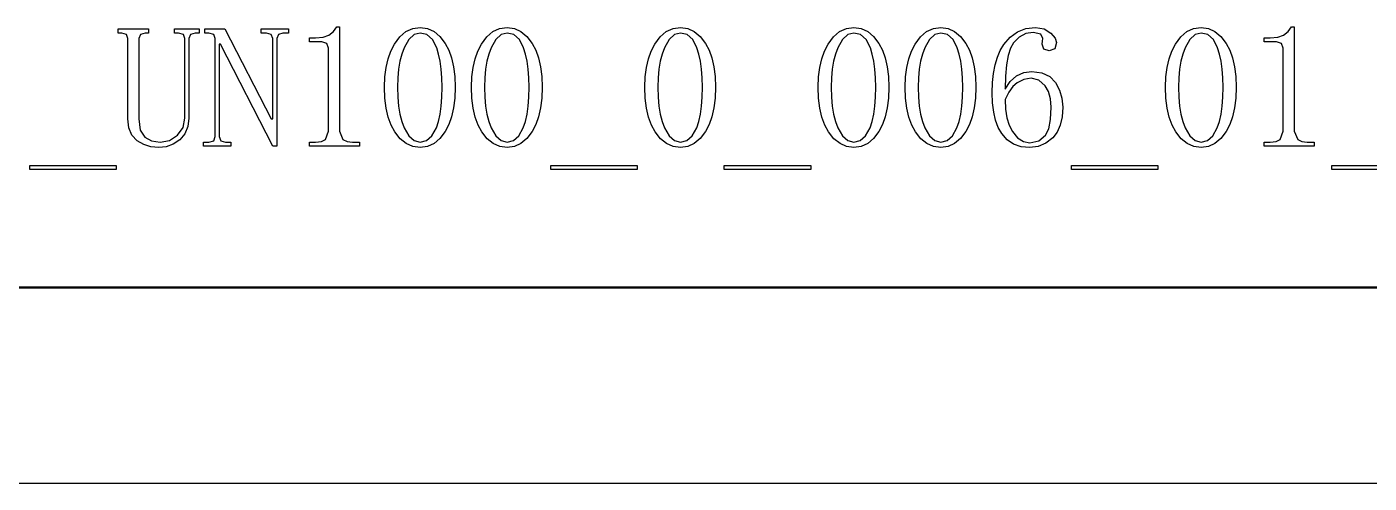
# Model space of a CAD drawing. Extents: x 0 to 420, y 0 to 297.
# Drawn here: x 362.24 to 396.58, y 0 to 11.67 of the extents above; entities that cross this region are included whole.
import ezdxf

# ---------------------------------------------------------------- set-up
doc = ezdxf.new("R2010")
doc.units = 0

msp = doc.modelspace()

# ---------------------------------------------------------------- linework, layer by layer
at = {"color": 7, "lineweight": 50}
for p, q in [((415, 5), (25, 5)), ((235, 5), (415, 5)), ((235, 5), (415, 5)), ((235, 5), (415, 5)), ((235, 5), (415, 5)), ((235, 5), (415, 5)), ((235, 5), (415, 5)), ((235, 5), (415, 5))]:
    msp.add_line(p, q, dxfattribs=at)
at = {"color": 7, "lineweight": 25}
msp.add_line((0, 0), (420, 0), dxfattribs=at)
for points in [[(365.645, 8.719), (365.888, 8.763), (366.092, 8.894), (366.23, 9.092), (366.276, 9.333), (366.276, 11.368), (366.241, 11.473), (366.118, 11.508), (366.013, 11.508), (366.013, 11.614), (366.645, 11.614), (366.645, 11.508), (366.539, 11.508), (366.425, 11.473), (366.382, 11.368), (366.382, 9.333), (366.355, 9.116), (366.276, 8.931), (366.145, 8.78), (365.98, 8.668), (365.802, 8.601), (365.61, 8.579), (365.408, 8.598), (365.224, 8.657), (365.057, 8.754), (364.925, 8.894), (364.846, 9.082), (364.82, 9.315), (364.82, 11.368), (364.785, 11.473), (364.662, 11.508), (364.574, 11.508), (364.574, 11.614), (365.346, 11.614), (365.346, 11.508), (365.259, 11.508), (365.145, 11.473), (365.101, 11.368), (365.101, 9.315), (365.138, 9.022), (365.25, 8.842), (365.423, 8.75)], [(368.489, 9.315), (368.524, 9.315), (368.524, 11.368), (368.489, 11.473), (368.366, 11.508), (368.226, 11.508), (368.226, 11.614), (368.927, 11.614), (368.927, 11.508), (368.787, 11.508), (368.673, 11.473), (368.629, 11.368), (368.629, 8.614), (368.524, 8.614), (367.191, 11.228), (367.156, 11.228), (367.156, 8.859), (367.199, 8.754), (367.313, 8.719), (367.454, 8.719), (367.454, 8.614), (366.752, 8.614), (366.752, 8.719), (366.892, 8.719), (367.015, 8.754), (367.05, 8.859), (367.05, 11.368), (367.015, 11.473), (366.892, 11.508), (366.787, 11.508), (366.787, 11.614), (367.296, 11.614)], [(370.236, 11.666), (370.236, 9), (370.323, 8.789), (370.429, 8.737), (370.569, 8.719), (370.744, 8.719), (370.744, 8.614), (369.464, 8.614), (369.464, 8.719), (369.622, 8.719), (369.773, 8.737), (369.876, 8.789), (369.955, 9), (369.955, 11.123), (369.911, 11.237), (369.779, 11.28), (369.464, 11.28), (369.464, 11.386), (369.622, 11.386), (369.812, 11.403), (369.964, 11.456), (370.08, 11.544), (370.165, 11.666)], [(372.299, 8.579), (372.113, 8.604), (371.943, 8.68), (371.789, 8.806), (371.65, 8.982), (371.555, 9.157), (371.481, 9.358), (371.429, 9.586), (371.397, 9.841), (371.386, 10.123), (371.397, 10.386), (371.427, 10.628), (371.478, 10.849), (371.549, 11.049), (371.641, 11.228), (371.777, 11.412), (371.932, 11.544), (372.106, 11.623), (372.299, 11.649), (372.483, 11.624), (372.652, 11.548), (372.804, 11.422), (372.939, 11.245), (373.031, 11.071), (373.102, 10.872), (373.153, 10.647), (373.183, 10.398), (373.193, 10.123), (373.183, 9.847), (373.153, 9.596), (373.102, 9.37), (373.031, 9.168), (372.939, 8.991), (372.804, 8.811), (372.652, 8.682), (372.483, 8.604)], [(372.299, 11.508), (372.144, 11.467), (372.006, 11.341), (371.886, 11.131), (371.826, 10.97), (371.78, 10.789), (371.746, 10.587), (371.726, 10.365), (371.72, 10.123), (371.726, 9.868), (371.746, 9.637), (371.78, 9.43), (371.826, 9.247), (371.886, 9.087), (372.006, 8.883), (372.144, 8.76), (372.299, 8.719), (372.461, 8.76), (372.599, 8.883), (372.711, 9.087), (372.765, 9.247), (372.806, 9.43), (372.836, 9.637), (372.854, 9.868), (372.86, 10.123), (372.854, 10.365), (372.838, 10.587), (372.81, 10.789), (372.77, 10.97), (372.72, 11.131), (372.611, 11.341), (372.47, 11.467)], [(374.523, 8.579), (374.338, 8.604), (374.168, 8.68), (374.013, 8.806), (373.874, 8.982), (373.779, 9.157), (373.706, 9.358), (373.653, 9.586), (373.622, 9.841), (373.611, 10.123), (373.621, 10.386), (373.652, 10.628), (373.703, 10.849), (373.774, 11.049), (373.865, 11.228), (374.002, 11.412), (374.157, 11.544), (374.331, 11.623), (374.523, 11.649), (374.708, 11.624), (374.876, 11.548), (375.028, 11.422), (375.164, 11.245), (375.255, 11.071), (375.326, 10.872), (375.377, 10.647), (375.408, 10.398), (375.418, 10.123), (375.408, 9.847), (375.377, 9.596), (375.326, 9.37), (375.255, 9.168), (375.164, 8.991), (375.028, 8.811), (374.876, 8.682), (374.708, 8.604)], [(374.523, 11.508), (374.368, 11.467), (374.231, 11.341), (374.111, 11.131), (374.051, 10.97), (374.004, 10.789), (373.971, 10.587), (373.951, 10.365), (373.944, 10.123), (373.951, 9.868), (373.971, 9.637), (374.004, 9.43), (374.051, 9.247), (374.111, 9.087), (374.231, 8.883), (374.368, 8.76), (374.523, 8.719), (374.686, 8.76), (374.823, 8.883), (374.936, 9.087), (374.989, 9.247), (375.031, 9.43), (375.061, 9.637), (375.079, 9.868), (375.085, 10.123), (375.079, 10.365), (375.062, 10.587), (375.034, 10.789), (374.995, 10.97), (374.944, 11.131), (374.835, 11.341), (374.695, 11.467)], [(378.958, 8.579), (378.773, 8.604), (378.603, 8.68), (378.448, 8.806), (378.309, 8.982), (378.214, 9.157), (378.141, 9.358), (378.088, 9.586), (378.057, 9.841), (378.046, 10.123), (378.056, 10.386), (378.087, 10.628), (378.138, 10.849), (378.209, 11.049), (378.3, 11.228), (378.437, 11.412), (378.592, 11.544), (378.766, 11.623), (378.958, 11.649), (379.143, 11.624), (379.311, 11.548), (379.463, 11.422), (379.599, 11.245), (379.69, 11.071), (379.762, 10.872), (379.812, 10.647), (379.843, 10.398), (379.853, 10.123), (379.843, 9.847), (379.812, 9.596), (379.762, 9.37), (379.69, 9.168), (379.599, 8.991), (379.463, 8.811), (379.311, 8.682), (379.143, 8.604)], [(378.958, 11.508), (378.803, 11.467), (378.666, 11.341), (378.546, 11.131), (378.486, 10.97), (378.439, 10.789), (378.406, 10.587), (378.386, 10.365), (378.379, 10.123), (378.386, 9.868), (378.406, 9.637), (378.439, 9.43), (378.486, 9.247), (378.546, 9.087), (378.666, 8.883), (378.803, 8.76), (378.958, 8.719), (379.121, 8.76), (379.259, 8.883), (379.371, 9.087), (379.424, 9.247), (379.466, 9.43), (379.496, 9.637), (379.514, 9.868), (379.52, 10.123), (379.514, 10.365), (379.497, 10.587), (379.469, 10.789), (379.43, 10.97), (379.379, 11.131), (379.27, 11.341), (379.13, 11.467)], [(383.393, 8.579), (383.208, 8.604), (383.038, 8.68), (382.884, 8.806), (382.744, 8.982), (382.65, 9.157), (382.576, 9.358), (382.523, 9.586), (382.492, 9.841), (382.481, 10.123), (382.491, 10.386), (382.522, 10.628), (382.573, 10.849), (382.644, 11.049), (382.736, 11.228), (382.872, 11.412), (383.027, 11.544), (383.201, 11.623), (383.393, 11.649), (383.578, 11.624), (383.747, 11.548), (383.898, 11.422), (384.034, 11.245), (384.125, 11.071), (384.197, 10.872), (384.247, 10.647), (384.278, 10.398), (384.288, 10.123), (384.278, 9.847), (384.247, 9.596), (384.197, 9.37), (384.125, 9.168), (384.034, 8.991), (383.898, 8.811), (383.747, 8.682), (383.578, 8.604)], [(383.393, 11.508), (383.238, 11.467), (383.101, 11.341), (382.981, 11.131), (382.921, 10.97), (382.874, 10.789), (382.841, 10.587), (382.821, 10.365), (382.814, 10.123), (382.821, 9.868), (382.841, 9.637), (382.874, 9.43), (382.921, 9.247), (382.981, 9.087), (383.101, 8.883), (383.238, 8.76), (383.393, 8.719), (383.556, 8.76), (383.694, 8.883), (383.806, 9.087), (383.859, 9.247), (383.901, 9.43), (383.931, 9.637), (383.949, 9.868), (383.955, 10.123), (383.949, 10.365), (383.932, 10.587), (383.904, 10.789), (383.865, 10.97), (383.814, 11.131), (383.705, 11.341), (383.565, 11.467)], [(385.618, 8.579), (385.433, 8.604), (385.263, 8.68), (385.108, 8.806), (384.969, 8.982), (384.874, 9.157), (384.8, 9.358), (384.748, 9.586), (384.716, 9.841), (384.706, 10.123), (384.716, 10.386), (384.746, 10.628), (384.797, 10.849), (384.869, 11.049), (384.96, 11.228), (385.097, 11.412), (385.252, 11.544), (385.426, 11.623), (385.618, 11.649), (385.803, 11.624), (385.971, 11.548), (386.123, 11.422), (386.258, 11.245), (386.35, 11.071), (386.421, 10.872), (386.472, 10.647), (386.503, 10.398), (386.513, 10.123), (386.503, 9.847), (386.472, 9.596), (386.421, 9.37), (386.35, 9.168), (386.258, 8.991), (386.123, 8.811), (385.971, 8.682), (385.803, 8.604)], [(385.618, 11.508), (385.463, 11.467), (385.326, 11.341), (385.206, 11.131), (385.146, 10.97), (385.099, 10.789), (385.066, 10.587), (385.046, 10.365), (385.039, 10.123), (385.046, 9.868), (385.066, 9.637), (385.099, 9.43), (385.146, 9.247), (385.206, 9.087), (385.326, 8.883), (385.463, 8.76), (385.618, 8.719), (385.781, 8.76), (385.918, 8.883), (386.03, 9.087), (386.084, 9.247), (386.126, 9.43), (386.156, 9.637), (386.173, 9.868), (386.179, 10.123), (386.174, 10.365), (386.157, 10.587), (386.129, 10.789), (386.09, 10.97), (386.039, 11.131), (385.93, 11.341), (385.79, 11.467)], [(387.948, 10.526), (388.202, 10.495), (388.404, 10.401), (388.553, 10.245), (388.655, 10.05), (388.717, 9.84), (388.737, 9.614), (388.721, 9.368), (388.674, 9.155), (388.594, 8.977), (388.483, 8.833), (388.305, 8.692), (388.109, 8.607), (387.895, 8.579), (387.673, 8.601), (387.479, 8.669), (387.313, 8.781), (387.176, 8.938), (387.087, 9.095), (387.019, 9.278), (386.97, 9.487), (386.94, 9.721), (386.93, 9.982), (386.939, 10.241), (386.963, 10.478), (387.005, 10.695), (387.063, 10.891), (387.137, 11.065), (387.229, 11.219), (387.391, 11.407), (387.579, 11.541), (387.794, 11.622), (388.036, 11.649), (388.257, 11.614), (388.43, 11.508), (388.542, 11.377), (388.579, 11.263), (388.536, 11.105), (388.386, 11.052), (388.255, 11.096), (388.211, 11.228), (388.22, 11.298), (388.229, 11.368), (388.176, 11.482), (387.983, 11.526), (387.794, 11.496), (387.624, 11.405), (387.474, 11.254), (387.398, 11.12), (387.339, 10.934), (387.297, 10.697), (387.272, 10.409), (387.264, 10.07), (387.389, 10.269), (387.553, 10.412), (387.744, 10.498)], [(392.278, 8.579), (392.092, 8.604), (391.922, 8.68), (391.768, 8.806), (391.629, 8.982), (391.534, 9.157), (391.46, 9.358), (391.407, 9.586), (391.376, 9.841), (391.365, 10.123), (391.376, 10.386), (391.406, 10.628), (391.457, 10.849), (391.528, 11.049), (391.62, 11.228), (391.756, 11.412), (391.911, 11.544), (392.085, 11.623), (392.278, 11.649), (392.462, 11.624), (392.631, 11.548), (392.783, 11.422), (392.918, 11.245), (393.01, 11.071), (393.081, 10.872), (393.132, 10.647), (393.162, 10.398), (393.172, 10.123), (393.162, 9.847), (393.132, 9.596), (393.081, 9.37), (393.01, 9.168), (392.918, 8.991), (392.783, 8.811), (392.631, 8.682), (392.462, 8.604)], [(392.278, 11.508), (392.123, 11.467), (391.985, 11.341), (391.865, 11.131), (391.805, 10.97), (391.759, 10.789), (391.725, 10.587), (391.705, 10.365), (391.699, 10.123), (391.705, 9.868), (391.725, 9.637), (391.759, 9.43), (391.805, 9.247), (391.865, 9.087), (391.985, 8.883), (392.123, 8.76), (392.278, 8.719), (392.44, 8.76), (392.578, 8.883), (392.69, 9.087), (392.744, 9.247), (392.785, 9.43), (392.815, 9.637), (392.833, 9.868), (392.839, 10.123), (392.833, 10.365), (392.817, 10.587), (392.789, 10.789), (392.749, 10.97), (392.699, 11.131), (392.59, 11.341), (392.449, 11.467)], [(394.66, 11.666), (394.66, 9), (394.748, 8.789), (394.853, 8.737), (394.993, 8.719), (395.169, 8.719), (395.169, 8.614), (393.888, 8.614), (393.888, 8.719), (394.046, 8.719), (394.197, 8.737), (394.3, 8.789), (394.379, 9), (394.379, 11.123), (394.336, 11.237), (394.204, 11.28), (393.888, 11.28), (393.888, 11.386), (394.046, 11.386), (394.237, 11.403), (394.388, 11.456), (394.504, 11.544), (394.59, 11.666)], [(387.264, 9.807), (387.275, 9.558), (387.31, 9.34), (387.367, 9.15), (387.448, 8.991), (387.579, 8.83), (387.729, 8.734), (387.895, 8.701), (388.128, 8.75), (388.299, 8.894), (388.377, 9.06), (388.423, 9.3), (388.439, 9.614), (388.422, 9.83), (388.373, 10.011), (388.29, 10.158), (388.125, 10.302), (387.93, 10.351), (387.744, 10.322), (387.571, 10.237), (387.462, 10.138), (387.36, 9.995)], [(362.311, 8.017), (362.311, 8.123), (364.522, 8.123), (364.522, 8.017)], [(375.643, 8.017), (375.643, 8.123), (377.853, 8.123), (377.853, 8.017)], [(380.078, 8.017), (380.078, 8.123), (382.288, 8.123), (382.288, 8.017)], [(388.962, 8.017), (388.962, 8.123), (391.172, 8.123), (391.172, 8.017)], [(395.618, 8.017), (395.618, 8.123), (397.829, 8.123), (397.829, 8.017)]]:
    msp.add_lwpolyline(points, close=True, dxfattribs=at)

doc.saveas('drawing.dxf')
